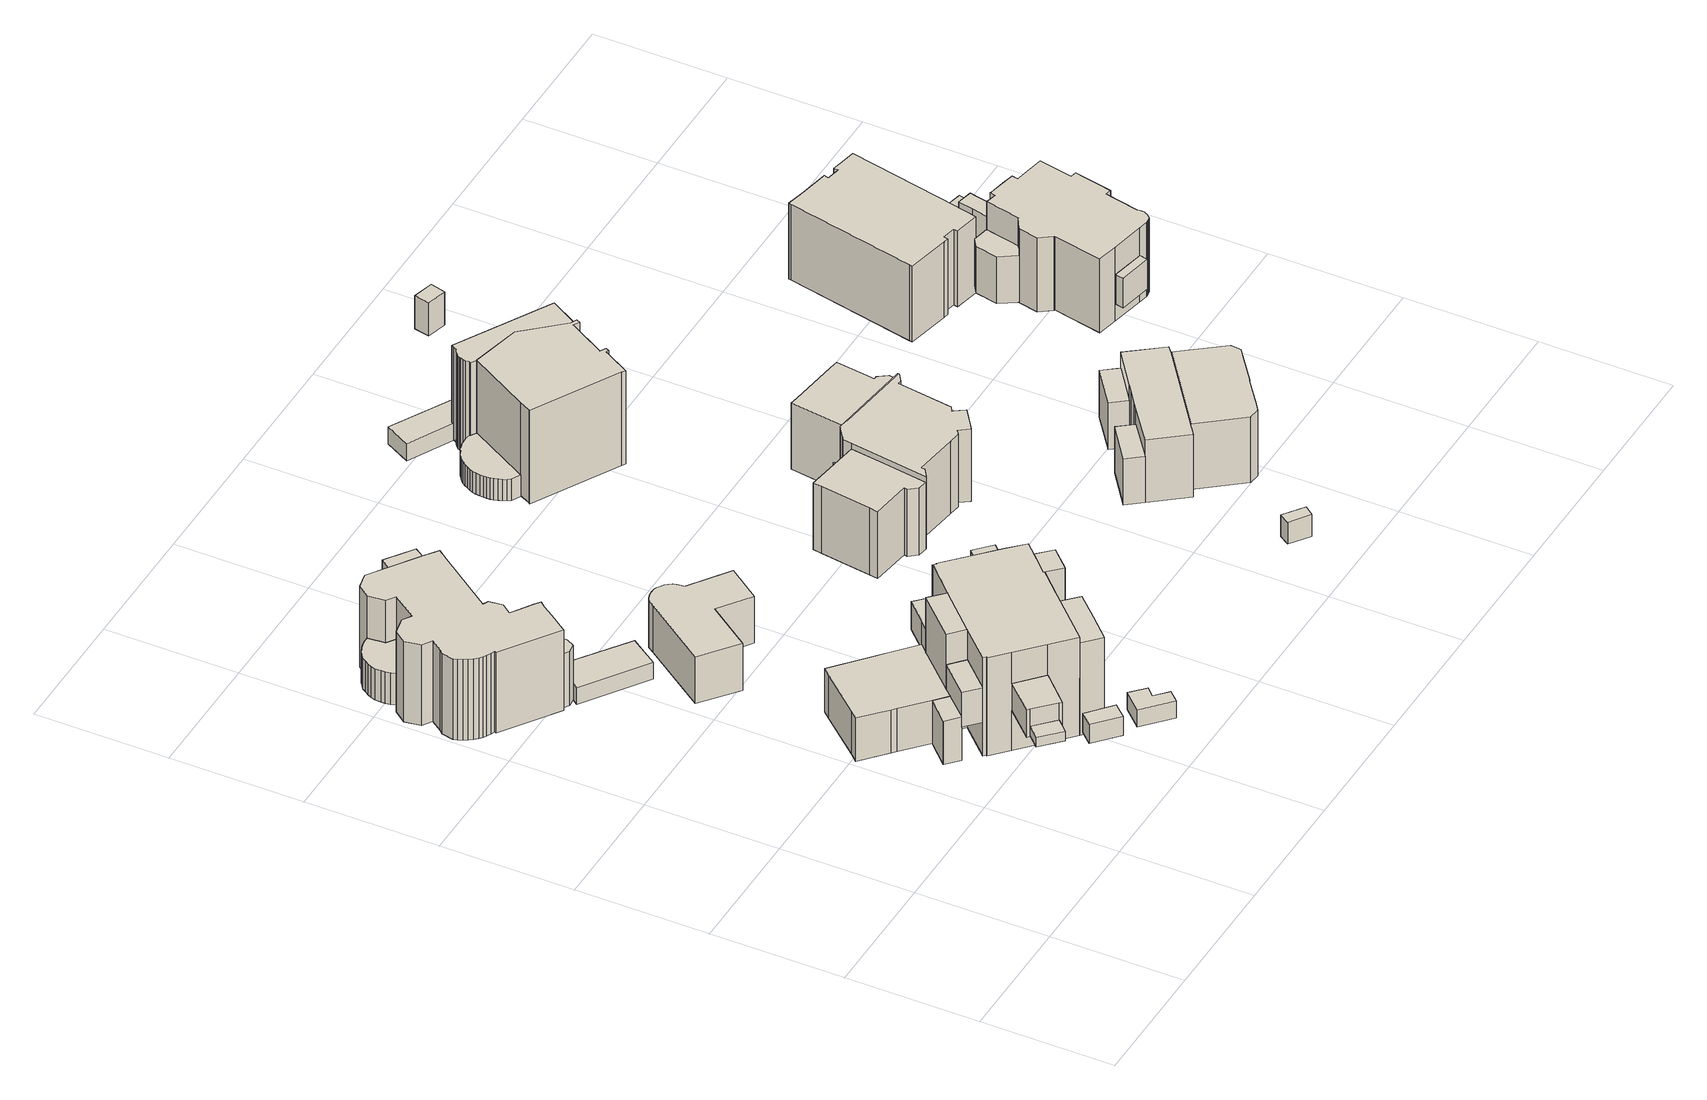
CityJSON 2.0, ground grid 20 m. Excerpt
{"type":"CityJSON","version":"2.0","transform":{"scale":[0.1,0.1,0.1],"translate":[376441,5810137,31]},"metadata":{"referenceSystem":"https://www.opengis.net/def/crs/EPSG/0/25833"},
"CityObjects":{
"building1":{"type":"Building","attributes":{"Gemeindeschluessel":"11000006","BezugspunktDach":"2200","function":"31001_1000","measuredHeight":2.01,"storeysAboveGround":1},"address":[{"country":"Germany","locality":"Berlin","thoroughfareNumber":"41 (3)","thoroughfareName":"Am Sandwerder"}],"geometry":[{"type":"Solid","lod":"1","boundaries":[[[[0,1,2,3]],[[4,5,6,7]],[[4,7,3,2]],[[5,4,2,1]],[[6,5,1,0]],[[7,6,0,3]]]]}]},
"building2":{"type":"Building","attributes":{"Gemeindeschluessel":"11000006","BezugspunktDach":"2200","function":"31001_1000","measuredHeight":3.56,"storeysAboveGround":1},"address":[{"country":"Germany","locality":"Berlin","thoroughfareNumber":"41 (2)","thoroughfareName":"Am Sandwerder"}],"geometry":[{"type":"Solid","lod":"1","boundaries":[[[[8,9,10,11,12]],[[13,14,15,16,17]],[[13,17,12,11]],[[14,13,11,10]],[[15,14,10,9]],[[16,15,9,8]],[[17,16,8,12]]]]}]},
"building3":{"type":"Building","attributes":{"Gemeindeschluessel":"11000006","BezugspunktDach":"2200","function":"31001_1000","measuredHeight":2.9,"storeysAboveGround":1},"address":[{"country":"Germany","locality":"Berlin","thoroughfareNumber":"41 (1)","thoroughfareName":"Am Sandwerder"}],"geometry":[{"type":"Solid","lod":"1","boundaries":[[[[18,19,20,21,22,23]],[[24,25,26,27,28,29]],[[24,29,23,22]],[[25,24,22,21]],[[26,25,21,20]],[[27,26,20,19]],[[28,27,19,18]],[[29,28,18,23]]]]}]},
"building4":{"type":"Building","attributes":{"Gemeindeschluessel":"11000006","function":"31001_1010"},"address":[{"country":"Germany","locality":"Berlin","thoroughfareNumber":"13","thoroughfareName":"Scabellstraße"}],"children":["building4-1","building4-2","building4-3","building4-4"]},
"building4-1":{"type":"BuildingPart","attributes":{"BezugspunktDach":"2200","measuredHeight":13.52,"storeysAboveGround":2},"parents":["building4"],"geometry":[{"type":"MultiSurface","lod":"1","boundaries":[[[30,31,32,33,34,35,36,37,38,39,40,41,42,43,44,45,46,47,48,49,50,51,52,53,54,55,56,57,58,59,60,61,62,63,64,65,66,67,68,69]],[[70,71,72,73,74,75,76,77,78,79,80,81,82,83,84,85,86,87,88,89,90,91,92,93,94,95,96,97,98,99,100,101,102,103,104,105,106,107,108,109]],[[70,109,69,68]],[[71,70,68,67]],[[72,71,67,66]],[[73,72,66,65]],[[74,73,65,64]],[[75,74,64,63]],[[76,75,110,111,112,113,63,62]],[[114,112,62,61]],[[77,76,115,111,116]],[[117,114,61,60]],[[78,77,116,118]],[[119,117,60,59]],[[79,78,118,120]],[[121,119,59,58]],[[80,79,120,122]],[[81,80,58,57]],[[82,81,57,56]],[[83,82,56,55]],[[84,83,123,124]],[[85,84,54,53]],[[86,85,53,52]],[[87,86,52,51]],[[88,87,51,50]],[[89,88,50,49]],[[90,89,49,48]],[[91,90,48,47]],[[92,91,47,46]],[[93,92,46,45]],[[94,93,45,44]],[[95,94,44,43]],[[96,95,43,42]],[[125,126,42,41]],[[97,96,127,128]],[[98,97,41,40]],[[99,98,40,39]],[[100,99,39,38]],[[101,100,38,37]],[[102,101,37,36]],[[103,102,36,35]],[[104,103,35,34]],[[105,104,34,33]],[[106,105,33,32]],[[107,106,32,31]],[[108,107,31,30]],[[109,108,30,69]],[[113,112,111,110]],[[116,111,115,112,114]],[[118,116,114,117]],[[120,118,117,119]],[[122,120,119,121]],[[124,123,55,54]],[[128,127,126,125]]]}]},
"building4-2":{"type":"BuildingPart","attributes":{"BezugspunktDach":"2200","measuredHeight":9.23,"storeysAboveGround":2},"parents":["building4"],"geometry":[{"type":"Solid","lod":"1","boundaries":[[[[129,130,131,132,126,125]],[[127,133,134,135,136,128]],[[133,127,126,132]],[[134,133,132,131]],[[135,134,131,130]],[[136,135,130,129]],[[128,136,129,125]],[[127,128,125,126]]]]}]},
"building4-3":{"type":"BuildingPart","attributes":{"BezugspunktDach":"2200","measuredHeight":13.13,"storeysAboveGround":2},"parents":["building4"],"geometry":[{"type":"Solid","lod":"1","boundaries":[[[[54,137,138,55]],[[139,140,124,123]],[[139,123,55,138]],[[140,139,138,137]],[[124,140,137,54]],[[124,54,55,123]]]]}]},
"building4-4":{"type":"BuildingPart","attributes":{"BezugspunktDach":"2200","measuredHeight":5.24,"storeysAboveGround":2},"parents":["building4"],"geometry":[{"type":"MultiSurface","lod":"1","boundaries":[[[141,142,113,112,114,117,119,121,143,144,145,146,147,148,149,150,151,152,153]],[[154,155,156,157,158,159,160,161,162,163,122,120,118,116,111,110,164,165,166]],[[154,166,153,152]],[[155,154,152,151]],[[156,155,151,150]],[[157,156,150,149]],[[158,157,149,148]],[[159,158,148,147]],[[160,159,147,146]],[[161,160,146,145]],[[162,161,145,144]],[[163,162,144,143]],[[122,163,143,121]],[[164,110,113,142]],[[165,164,142,141]],[[166,165,141,153]],[[120,122,167,121,119]],[[118,120,119,117]],[[118,117,114,116]],[[111,116,114,112,168]],[[110,111,112,113]]]}]},
"building5":{"type":"Building","attributes":{"Gemeindeschluessel":"11000006","function":"31001_1010"},"address":[{"country":"Germany","locality":"Berlin","thoroughfareNumber":"41","thoroughfareName":"Am Sandwerder"}],"children":["building5-1","building5-2","building5-3","building5-4","building5-5","building5-6","building5-7","building5-8","building5-9"]},
"building5-1":{"type":"BuildingPart","attributes":{"BezugspunktDach":"2200","measuredHeight":16.58,"storeysAboveGround":2},"parents":["building5"],"geometry":[{"type":"MultiSurface","lod":"1","boundaries":[[[169,170,171,172,173,174,175,176,177,178,179,180,181,182,183,184,185,186,187]],[[188,189,190,191,192,193,194,195,196,197,198,199,200,201,202,203,204,205,206]],[[188,206,187,186],[207,208,209,210]],[[190,189,211,212,213,214,185,184]],[[191,190,184,183]],[[192,191,183,182]],[[193,192,182,181]],[[194,193,181,180]],[[195,194,180,179]],[[196,195,179,178]],[[197,196,178,177]],[[200,199,175,174]],[[201,215,216,217,200,174,173]],[[202,201,173,172]],[[218,219,172,171]],[[203,202,220,221,222]],[[204,203,171,170]],[[205,204,170,169]],[[206,205,169,187]],[[209,208,207,210]],[[223,189,188,186,185]],[[214,213,212,211]],[[198,197,177,176]],[[199,198,176,175]],[[224,225,216,215,201]],[[200,217,216,225]],[[222,221,220,219,218]]]}]},
"building5-2":{"type":"BuildingPart","attributes":{"BezugspunktDach":"2200","measuredHeight":17.22,"storeysAboveGround":2},"parents":["building5"],"geometry":[{"type":"MultiSurface","lod":"1","boundaries":[[[226,227,228,217,216,215]],[[225,200,229,230,231,201]],[[229,200,217,228]],[[230,229,228,227]],[[231,230,227,226]],[[201,231,226,215]],[[225,201,215,216]],[[200,225,216,217,232]]]}]},
"building5-3":{"type":"BuildingPart","attributes":{"BezugspunktDach":"2200","measuredHeight":16.58,"storeysAboveGround":2},"parents":["building5"],"geometry":[{"type":"MultiSurface","lod":"1","boundaries":[[[186,185,233,234]],[[235,189,188,236]],[[237,238,234,233]],[[214,239,233,185]],[[189,235,240,211,241]],[[242,209,208,243,236,188,186,234]],[[235,236,238,237]],[[241,211,240,239,214]],[[244,188,189,185,186]],[[243,208,209,242]]]}]},
"building5-4":{"type":"BuildingPart","attributes":{"BezugspunktDach":"2200","measuredHeight":5.93,"storeysAboveGround":2},"parents":["building5"],"geometry":[{"type":"MultiSurface","lod":"1","boundaries":[[[210,209,242,245]],[[243,208,207,246]],[[243,238,247,248,247,249,246,245,242]],[[246,207,210,245]],[[248,247,238,243]],[[246,249,247,248]],[[208,243,242,209]],[[208,209,210,207]]]}]},
"building5-5":{"type":"BuildingPart","attributes":{"BezugspunktDach":"2200","measuredHeight":4.54,"storeysAboveGround":2},"parents":["building5"],"geometry":[{"type":"MultiSurface","lod":"1","boundaries":[[[250,251,252,219,218,253]],[[222,221,254,255,256,257]],[[222,257,253,218]],[[254,221,219,252]],[[255,254,252,251]],[[256,255,251,250]],[[257,256,250,253]],[[221,222,218,219,258]]]}]},
"building5-6":{"type":"BuildingPart","attributes":{"BezugspunktDach":"2200","measuredHeight":4.69,"storeysAboveGround":2},"parents":["building5"],"geometry":[{"type":"MultiSurface","lod":"1","boundaries":[[[214,213,259,260,239]],[[261,262,212,211,240]],[[263,237,239,260]],[[262,261,260,259]],[[212,262,259,213]],[[261,240,237,263]],[[211,212,213,214]],[[211,214,239,240]]]}]},
"building5-7":{"type":"BuildingPart","attributes":{"BezugspunktDach":"2200","measuredHeight":16.58,"storeysAboveGround":2},"parents":["building5"],"geometry":[{"type":"Solid","lod":"1","boundaries":[[[[175,264,265,177,176]],[[197,266,267,199,198]],[[266,197,177,265]],[[267,266,265,264]],[[199,267,264,175]],[[197,198,176,177]],[[198,199,175,176]]]]}]},
"building5-8":{"type":"BuildingPart","attributes":{"BezugspunktDach":"2200","measuredHeight":7.3,"storeysAboveGround":2},"parents":["building5"],"geometry":[{"type":"MultiSurface","lod":"1","boundaries":[[[268,269,270,247,238,237,263,271,272,273,274,275]],[[276,277,278,279,280,235,236,281,282,283,284,285]],[[276,285,275,274]],[[277,276,274,273]],[[278,277,273,272]],[[279,278,272,271]],[[280,279,271,263]],[[235,280,261,240,237]],[[281,236,238,243,248]],[[283,282,270,269]],[[284,283,269,268]],[[285,284,268,275]],[[263,237,240,261]],[[236,235,237,238]],[[248,243,238,247]],[[286,282,281,247,270]]]}]},
"building5-9":{"type":"BuildingPart","attributes":{"BezugspunktDach":"2200","measuredHeight":7.26,"storeysAboveGround":2},"parents":["building5"],"geometry":[{"type":"Solid","lod":"1","boundaries":[[[[287,249,247,270,288]],[[282,281,289,290,291]],[[282,291,288,270]],[[289,281,247,248,246,249]],[[290,289,249,287]],[[291,290,287,288]],[[282,270,247,281]],[[249,246,248,247]]]]}]},
"building6":{"type":"Building","attributes":{"Gemeindeschluessel":"11000006","BezugspunktDach":"2200","function":"31001_1000","measuredHeight":3.27,"storeysAboveGround":1},"address":[{"country":"Germany","locality":"Berlin","thoroughfareNumber":"13 (2)","thoroughfareName":"Scabellstraße"}],"geometry":[{"type":"Solid","lod":"1","boundaries":[[[[292,293,294,295,296,297,298,299,300,301]],[[135,134,302,133,127,303,304,305,306,307]],[[135,307,301,300]],[[134,135,300,299]],[[302,134,299,298]],[[133,302,298,297]],[[127,133,297,296]],[[303,127,296,295]],[[304,303,295,294]],[[305,304,294,293]],[[306,305,293,292]],[[307,306,292,301]]]]}]},
"building7":{"type":"Building","attributes":{"Gemeindeschluessel":"11000006","BezugspunktDach":"2200","function":"31001_1010","measuredHeight":7.88,"storeysAboveGround":2},"address":[{"country":"Germany","locality":"Berlin","thoroughfareNumber":"13 (1)","thoroughfareName":"Scabellstraße"}],"geometry":[{"type":"Solid","lod":"1","boundaries":[[[[308,309,310,311,312,313,314,315,316,317,318,319,320,321,322,323,324,325,326,327]],[[328,329,330,331,332,333,334,335,336,337,338,339,340,341,342,343,344,345,346,347]],[[328,347,327,326]],[[329,328,326,325]],[[330,329,325,324]],[[331,330,324,323]],[[332,331,323,322]],[[333,332,322,321]],[[334,333,321,320]],[[335,334,320,319]],[[336,335,319,318]],[[337,336,318,317]],[[338,337,317,316]],[[339,338,316,315]],[[340,339,315,314]],[[341,340,314,313]],[[342,341,313,312]],[[343,342,312,311]],[[344,343,311,310]],[[345,344,310,309]],[[346,345,309,308]],[[347,346,308,327]]]]}]},
"building8":{"type":"Building","attributes":{"Gemeindeschluessel":"11000006","BezugspunktDach":"2200","function":"51009_1610","measuredHeight":7.93,"storeysAboveGround":0},"address":[{"country":"Germany","locality":"Berlin"}],"geometry":[{"type":"Solid","lod":"1","boundaries":[[[[348,349,350,351]],[[352,353,354,355]],[[352,355,351,350]],[[353,352,350,349]],[[354,353,349,348]],[[355,354,348,351]]]]}]},
"building9":{"type":"Building","attributes":{"Gemeindeschluessel":"11000006","BezugspunktDach":"2200","function":"51009_1610","measuredHeight":3.71,"storeysAboveGround":0},"address":[{"country":"Germany","locality":"Berlin"}],"geometry":[{"type":"Solid","lod":"1","boundaries":[[[[356,357,358,359]],[[360,361,362,363]],[[360,363,359,358]],[[361,360,358,357]],[[362,361,357,356]],[[363,362,356,359]]]]}]},
"building10":{"type":"Building","attributes":{"Gemeindeschluessel":"11000006","BezugspunktDach":"2200","function":"51009_1610","measuredHeight":5.37,"storeysAboveGround":0},"address":[{"country":"Germany","locality":"Berlin"}],"geometry":[{"type":"Solid","lod":"1","boundaries":[[[[364,365,366,367]],[[368,369,370,371]],[[368,371,367,366]],[[369,368,366,365]],[[370,369,365,364]],[[371,370,364,367]]]]}]},
"building11":{"type":"Building","attributes":{"Gemeindeschluessel":"11000006","function":"31001_1010"},"address":[{"country":"Germany","locality":"Berlin","thoroughfareNumber":"14","thoroughfareName":"Scabellstraße"}],"children":["building11-1","building11-2","building11-3"]},
"building11-1":{"type":"BuildingPart","attributes":{"BezugspunktDach":"2200","measuredHeight":12.2,"storeysAboveGround":2},"parents":["building11"],"geometry":[{"type":"MultiSurface","lod":"1","boundaries":[[[372,373,374,375,376,377,378,379,380,381,382,383,384,385,386,387,388,389,390,391,392]],[[393,394,395,396,397,398,399,400,401,402,403,404,405,406,407,408,409,410,411,412,413]],[[414,415,416,413,392,391]],[[394,393,391,390]],[[395,394,390,389]],[[396,395,389,388]],[[397,396,388,387]],[[398,397,387,386]],[[399,417,418,419,398,386,385]],[[400,399,385,384]],[[401,400,384,383]],[[402,401,383,382]],[[403,402,382,381]],[[404,403,381,380]],[[405,404,380,379]],[[406,405,379,378]],[[407,406,378,377]],[[408,407,377,376]],[[409,408,376,375]],[[410,409,375,374]],[[411,410,374,373]],[[412,411,373,372]],[[413,412,372,392]],[[393,420,415,414]],[[420,413,416,415]],[[421,418,417,399,422]],[[423,398,419,418,421]]]}]},
"building11-2":{"type":"BuildingPart","attributes":{"BezugspunktDach":"2200","measuredHeight":12.9,"storeysAboveGround":2},"parents":["building11"],"geometry":[{"type":"Solid","lod":"1","boundaries":[[[[424,425,426,416,415,414,427,428,429,430]],[[431,432,433,393,420,413,434,435,436,437]],[[431,437,430,429]],[[432,431,429,428]],[[433,432,428,427]],[[393,433,427,414]],[[434,413,416,426]],[[435,434,426,425]],[[436,435,425,424]],[[437,436,424,430]],[[420,393,414,415]],[[413,420,415,416]]]]}]},
"building11-3":{"type":"BuildingPart","attributes":{"BezugspunktDach":"2200","measuredHeight":13.23,"storeysAboveGround":2},"parents":["building11"],"geometry":[{"type":"Solid","lod":"1","boundaries":[[[[418,417,438,439,440,441,442,443,444,445,419]],[[446,447,448,449,450,451,452,453,399,421,398]],[[446,398,419,445]],[[447,446,445,444]],[[448,447,444,443]],[[449,448,443,442]],[[450,449,442,441]],[[451,450,441,440]],[[452,451,440,439]],[[453,452,439,438]],[[399,453,438,417]],[[421,399,417,418]],[[419,398,421,418]]]]}]},
"building12":{"type":"Building","attributes":{"Gemeindeschluessel":"11000006","function":"31001_1010"},"address":[{"country":"Germany","locality":"Berlin","thoroughfareNumber":"12","thoroughfareName":"Scabellstraße"}],"children":["building12-1","building12-2","building12-3","building12-4"]},
"building12-1":{"type":"BuildingPart","attributes":{"BezugspunktDach":"2200","measuredHeight":17.55,"storeysAboveGround":3},"parents":["building12"],"geometry":[{"type":"MultiSurface","lod":"1","boundaries":[[[454,455,456,457,458,459,460,461,462,463,464,465,466,467,468,469]],[[470,471,472,473,474,475,476,477,478,479,480,481,482,483,484,485]],[[470,485,469,468]],[[471,470,468,467]],[[472,486,487,467,466]],[[473,472,466,465]],[[474,473,465,464]],[[488,489,464,463]],[[476,475,463,462]],[[477,476,462,461]],[[478,477,461,460]],[[479,478,460,459]],[[480,479,459,458]],[[481,480,458,457]],[[482,481,457,456]],[[483,482,456,455]],[[484,483,455,454]],[[485,484,454,469]],[[471,490,487,486,472]],[[475,474,489,488]]]}]},
"building12-2":{"type":"BuildingPart","attributes":{"BezugspunktDach":"2200","measuredHeight":17.55,"storeysAboveGround":3},"parents":["building12"],"geometry":[{"type":"MultiSurface","lod":"1","boundaries":[[[491,488,492,493,494,495,496,497,498,499,500,501,502,503,504,505,506,507]],[[508,509,510,511,512,513,514,515,516,517,518,519,520,521,522,475,472,523]],[[508,523,507,506]],[[509,508,506,505]],[[510,509,505,504]],[[511,510,504,503]],[[512,511,503,502]],[[513,512,502,501]],[[514,513,501,500]],[[515,514,500,499]],[[516,515,499,498]],[[517,516,498,497]],[[518,517,497,496]],[[519,518,496,495]],[[520,519,495,494]],[[521,520,494,493],[524,525,526,527]],[[522,521,493,492]],[[475,522,492,488]],[[472,474,489,491]],[[523,528,486,529,491,507]],[[526,525,524,527]],[[475,488,489,474]],[[472,529,486,528,523]]]}]},
"building12-3":{"type":"BuildingPart","attributes":{"BezugspunktDach":"2200","measuredHeight":3.59,"storeysAboveGround":3},"parents":["building12"],"geometry":[{"type":"MultiSurface","lod":"1","boundaries":[[[530,531,532,533,534,535,536,487,486,528,537,538,539,540,541,542,543,544,545,546,547,548,549,550,551,552,553,554]],[[555,556,557,558,559,560,561,562,563,564,565,566,567,568,569,570,571,572,573,574,575,576,577,578,579,580,581,582]],[[555,582,554,553]],[[556,555,553,552]],[[557,556,552,551]],[[558,557,551,550]],[[559,558,550,549]],[[560,559,549,548]],[[561,560,548,547]],[[562,561,547,546]],[[563,562,546,545]],[[564,563,545,544]],[[565,564,544,543]],[[566,565,543,542]],[[567,566,542,541]],[[568,567,541,540]],[[569,568,540,539]],[[570,569,539,538]],[[571,570,538,537]],[[572,571,537,528]],[[573,572,528,523,472,486]],[[574,573,472,471,487]],[[575,574,487,536]],[[576,575,536,535]],[[577,576,535,534]],[[578,577,534,533]],[[579,578,533,532]],[[580,579,532,531]],[[581,580,531,530]],[[582,581,530,554]],[[486,472,523,528]],[[486,487,471,472]]]}]},
"building12-4":{"type":"BuildingPart","attributes":{"BezugspunktDach":"2200","measuredHeight":6.5,"storeysAboveGround":3},"parents":["building12"],"geometry":[{"type":"MultiSurface","lod":"1","boundaries":[[[526,583,584,527]],[[585,586,525,524]],[[585,524,527,584]],[[586,585,584,583]],[[525,586,583,526]],[[525,587,526,527,524]]]}]},
"building13":{"type":"Building","attributes":{"Gemeindeschluessel":"11000006","BezugspunktDach":"2200","function":"31001_2463","measuredHeight":2.89,"storeysAboveGround":1},"address":[{"country":"Germany","locality":"Berlin","thoroughfareNumber":"12 (1)","thoroughfareName":"Scabellstraße"}],"geometry":[{"type":"Solid","lod":"1","boundaries":[[[[588,589,590,591,592,593]],[[594,595,596,597,598,599]],[[594,599,593,592]],[[595,594,592,591]],[[596,595,591,590]],[[597,596,590,589]],[[598,597,589,588]],[[599,598,588,593]]]]}]},
"building14":{"type":"Building","attributes":{"Gemeindeschluessel":"11000006","function":"31001_1010"},"address":[{"country":"Germany","locality":"Berlin","thoroughfareNumber":"14A","thoroughfareName":"Scabellstraße"}],"children":["building14-1","building14-2","building14-3","building14-4"]},
"building14-1":{"type":"BuildingPart","attributes":{"BezugspunktDach":"2200","measuredHeight":11.08,"storeysAboveGround":2},"parents":["building14"],"geometry":[{"type":"MultiSurface","lod":"1","boundaries":[[[600,601,602,603,604,605,606,607,608,609]],[[610,611,612,613,614,615,616,617,618,619]],[[610,620,621,609,608]],[[611,610,608,607]],[[612,611,607,606]],[[613,612,606,605]],[[614,613,605,604]],[[615,614,604,603]],[[616,615,603,602]],[[617,616,602,601]],[[618,617,601,600]],[[619,618,600,609]],[[621,620,610,619]]]}]},
"building14-2":{"type":"BuildingPart","attributes":{"BezugspunktDach":"2200","measuredHeight":7.84,"storeysAboveGround":2},"parents":["building14"],"geometry":[{"type":"Solid","lod":"1","boundaries":[[[[622,623,624,625]],[[626,627,628,629]],[[626,629,625,624]],[[627,626,624,623]],[[629,628,622,625]],[[628,627,623,622]]]]}]},
"building14-3":{"type":"BuildingPart","attributes":{"BezugspunktDach":"2200","measuredHeight":11.72,"storeysAboveGround":2},"parents":["building14"],"geometry":[{"type":"MultiSurface","lod":"1","boundaries":[[[630,621,620,631,632,633,634,635,636,637]],[[627,638,639,640,641,642,610,619,643,628]],[[627,628,637,636],[627,623,622,628]],[[638,627,636,635]],[[639,638,635,634]],[[640,639,634,633]],[[641,644,645]],[[642,641,632,631]],[[610,642,631,620]],[[643,619,621,630]],[[628,643,630,637]],[[623,627,628,622]],[[620,621,619,610]]]}]},
"building14-4":{"type":"BuildingPart","attributes":{"BezugspunktDach":"2200","measuredHeight":7.95,"storeysAboveGround":2},"parents":["building14"],"geometry":[{"type":"MultiSurface","lod":"1","boundaries":[[[646,647,648,649]],[[650,641,640,651]],[[650,651,649,648]],[[641,650,648,647]],[[651,640,646,649]]]}]},
"building15":{"type":"Building","attributes":{"Gemeindeschluessel":"11000006","BezugspunktDach":"2200","function":"51009_1610","measuredHeight":4.22,"storeysAboveGround":0},"address":[{"country":"Germany","locality":"Berlin"}],"geometry":[{"type":"Solid","lod":"1","boundaries":[[[[652,653,654,655,656,657,658,659,660,661,662,663,664,665,666]],[[667,668,669,670,671,672,673,674,675,676,677,678,679,680,681]],[[667,681,666,665]],[[668,667,665,664]],[[669,668,664,663]],[[670,669,663,662]],[[671,670,662,661]],[[672,671,661,660]],[[673,672,660,659]],[[674,673,659,658]],[[675,674,658,657]],[[676,675,657,656]],[[677,676,656,655]],[[678,677,655,654]],[[679,678,654,653]],[[680,679,653,652]],[[681,680,652,666]]]]}]},
"building16":{"type":"Building","attributes":{"Gemeindeschluessel":"11000006","BezugspunktDach":"2200","function":"31001_2440","measuredHeight":5.62,"storeysAboveGround":1},"address":[{"country":"Germany","locality":"Berlin","thoroughfareNumber":"10 (1)","thoroughfareName":"Scabellstraße"}],"geometry":[{"type":"Solid","lod":"1","boundaries":[[[[682,683,684,685]],[[686,687,688,689]],[[686,689,685,684]],[[687,686,684,683]],[[688,687,683,682]],[[689,688,682,685]]]]}]},
"building17":{"type":"Building","attributes":{"Gemeindeschluessel":"11000006","function":"31001_1022"},"address":[{"country":"Germany","locality":"Berlin","thoroughfareNumber":"43","thoroughfareName":"Am Sandwerder"}],"children":["building17-1","building17-2","building17-3"]},
"building17-1":{"type":"BuildingPart","attributes":{"BezugspunktDach":"2200","measuredHeight":12.5,"storeysAboveGround":2},"parents":["building17"],"geometry":[{"type":"MultiSurface","lod":"1","boundaries":[[[690,691,692,693,694,695,696,697,698,699,700,701,702,703,704,705,706,707,708,709,710,711,712,713,714,715,716,717,718,719,720,721,722]],[[723,724,725,726,727,728,729,730,731,732,733,734,735,736,737,738,739,740,741,742,743,744,745,746,747,748,749,750,751,752,753,754,755]],[[723,755,722,721]],[[724,723,721,720]],[[725,724,720,719]],[[726,725,719,718]],[[727,726,718,717]],[[756,757,717,716]],[[758,756,716,715]],[[730,759,758,715,714]],[[731,730,714,713]],[[732,731,713,712]],[[733,732,712,711]],[[734,733,711,710]],[[735,734,710,709]],[[736,735,709,708]],[[737,736,708,707]],[[738,737,707,706]],[[739,738,706,705]],[[740,739,705,704]],[[741,740,704,703]],[[742,741,703,702]],[[743,742,702,701]],[[744,743,701,700]],[[745,744,700,699]],[[746,745,699,698]],[[747,746,698,697]],[[748,747,697,696]],[[749,748,696,695]],[[750,749,695,694]],[[751,750,694,693]],[[752,751,693,692]],[[753,752,692,691]],[[754,753,760,761,762,763,764,691,690]],[[755,754,690,722]],[[728,727,757,756]],[[729,728,756,758]],[[729,758,759,730]],[[764,763,762,761,760]]]}]},
"building17-2":{"type":"BuildingPart","attributes":{"BezugspunktDach":"2200","measuredHeight":4.99,"storeysAboveGround":2},"parents":["building17"],"geometry":[{"type":"Solid","lod":"1","boundaries":[[[[765,763,762,766]],[[761,760,767,768]],[[761,768,766,762]],[[767,760,763,765]],[[768,767,765,766]],[[760,761,762,763]]]]}]},
"building17-3":{"type":"BuildingPart","attributes":{"BezugspunktDach":"2200","measuredHeight":7.95,"storeysAboveGround":2},"parents":["building17"],"geometry":[{"type":"MultiSurface","lod":"1","boundaries":[[[757,756,758,759,769,770,771]],[[772,773,774,775,776,777,778]],[[772,778,771,770]],[[773,772,770,769]],[[774,773,769,759]],[[775,774,730,729,758]],[[776,775,758,729,728]],[[777,776,728,727]],[[778,777,757,771]],[[779,759,758,729,730]],[[728,729,758,756]],[[727,728,756,757]]]}]},
"building18":{"type":"Building","attributes":{"Gemeindeschluessel":"11000006","function":"31001_1022"},"address":[{"country":"Germany","locality":"Berlin","thoroughfareNumber":"1","thoroughfareName":"Scabellstraße"}],"children":["building18-1","building18-2","building18-3"]},
"building18-1":{"type":"BuildingPart","attributes":{"BezugspunktDach":"2200","measuredHeight":15.53,"storeysAboveGround":2},"parents":["building18"],"geometry":[{"type":"MultiSurface","lod":"1","boundaries":[[[780,781,782,783,784,785,786,787,788,789,790,791,792,793,794,795,796,797,798]],[[799,800,801,802,803,804,805,806,807,808,809,810,811,812,813,814,815,816,817]],[[799,817,798,797]],[[800,799,797,796]],[[801,800,796,795]],[[802,801,795,794]],[[803,802,794,793]],[[804,803,793,792]],[[805,804,792,791]],[[806,805,791,790]],[[807,806,790,789]],[[808,807,789,788]],[[809,808,788,787]],[[818,809,787]],[[818,787,819,820]],[[812,811,785,784]],[[813,812,784,783]],[[814,813,783,782]],[[815,814,782,781]],[[816,815,781,780]],[[817,816,780,798]],[[809,818,820,821]],[[810,821,820,819,786]],[[811,810,786,785]]]}]},
"building18-2":{"type":"BuildingPart","attributes":{"BezugspunktDach":"2200","measuredHeight":10.02,"storeysAboveGround":2},"parents":["building18"],"geometry":[{"type":"Solid","lod":"1","boundaries":[[[[822,823,824,818,820]],[[809,825,826,827,821]],[[825,809,818,824]],[[826,825,824,823]],[[827,826,823,822]],[[821,820,818,809]],[[821,827,822,820]]]]}]},
"building18-3":{"type":"BuildingPart","attributes":{"BezugspunktDach":"2200","measuredHeight":14.58,"storeysAboveGround":2},"parents":["building18"],"geometry":[{"type":"MultiSurface","lod":"1","boundaries":[[[828,829,830,831,832]],[[810,821,827,833,834]],[[810,786,785,811,834,832,831]],[[819,786,831,830]],[[827,822,820,830,829]],[[833,827,829,828]],[[834,833,828,832]],[[811,785,786,810]],[[820,821,810,835,786,819]],[[821,820,822,827]]]}]}
},
"vertices":[
[270,116,112],[287,134,112],[258,162,112],[241,144,112],[258,162,96],[287,134,96],[270,116,96],[241,144,96],
[314,53,129],[322,62,129],[331,72,129],[295,103,129],[278,85,129],[295,103,97],[331,72,97],[322,62,97],[314,53,97],[278,85,97],
[367,2,136],[381,17,136],[362,35,136],[374,47,136],[353,67,136],[327,39,136],[353,67,107],[374,47,107],[362,35,107],[381,17,107],[367,2,107],[327,39,107],
[9,880,137],[12,874,137],[15,868,137],[20,862,137],[25,857,137],[29,853,137],[34,850,137],[40,847,137],[46,845,137],[45,842,137],[128,785,137],[129,787,137],[148,813,137],[159,830,137],[166,838,137],[158,844,137],[132,861,137],[127,865,137],[138,880,137],[135,900,137],[127,904,137],[132,911,137],[189,990,137],[200,1006,137],[180,1021,137],[138,1050,137],[109,1070,137],[85,1065,137],[72,1047,137],[75,1021,137],[88,1012,137],[62,975,137],[49,984,137],[24,979,137],[10,961,137],[14,936,137],[28,927,137],[16,910,137],[11,904,137],[7,887,137],[11,904,1],[16,910,1],[28,927,1],[14,936,1],[10,961,1],[24,979,1],[49,984,1],[62,975,1],[88,1012,1],[75,1021,1],[72,1047,1],[85,1065,1],[109,1070,1],[138,1050,1],[180,1021,1],[200,1006,1],[189,990,1],[132,911,1],[127,904,1],[135,900,1],[138,880,1],[127,865,1],[132,861,1],[158,844,1],[166,838,1],[159,830,1],[148,813,1],[129,787,1],[128,785,1],[45,842,1],[46,845,1],[40,847,1],[34,850,1],[29,853,1],[25,857,1],[20,862,1],[15,868,1],[12,874,1],[9,880,1],[7,887,1],[24,979,13],[49,984,13],[49,984,66],[24,979,66],[62,975,66],[49,984,56],[62,975,13],[88,1012,66],[88,1012,13],[75,1021,66],[75,1021,13],[72,1047,66],[72,1047,13],[138,1050,5],[180,1021,5],[129,787,95],[148,813,95],[148,813,3],[129,787,3],
[138,781,95],[151,783,95],[158,795,95],[157,807,95],[157,807,3],[158,795,3],[151,783,3],[138,781,3],
[189,1035,137],[148,1064,137],[148,1064,5],[189,1035,5],
[20,993,66],[21,986,66],[65,1047,66],[58,1046,66],[51,1044,66],[44,1041,66],[39,1037,66],[33,1033,66],[29,1027,66],[25,1021,66],[22,1015,66],[20,1008,66],[20,1000,66],[20,1008,13],[22,1015,13],[25,1021,13],[29,1027,13],[33,1033,13],[39,1037,13],[44,1041,13],[51,1044,13],[58,1046,13],[65,1047,13],[21,986,13],[20,993,13],[20,1000,13],[72,1047,40],[49,984,47],
[272,233,193],[270,232,193],[295,208,193],[332,174,193],[364,143,193],[427,209,193],[464,247,193],[463,248,193],[491,277,193],[507,293,193],[483,317,193],[459,340,193],[415,382,193],[414,381,193],[410,385,193],[410,384,193],[367,340,193],[311,282,193],[268,237,193],[311,282,27],[367,340,27],[410,384,27],[410,385,27],[414,381,27],[415,382,27],[459,340,27],[483,317,27],[507,293,27],[491,277,27],[463,248,27],[464,247,27],[427,209,27],[364,143,27],[332,174,27],[295,208,27],[270,232,27],[272,233,27],[268,237,27],[268,237,83],[311,282,83],[311,282,142],[268,237,142],[367,340,92],[410,384,92],[410,384,139],[367,340,139],[364,143,184],[395,176,184],[427,209,184],[295,208,141],[332,174,141],[332,174,118],[332,174,95],[295,208,95],[367,340,149],[375,155,27],[395,176,27],
[389,120,184],[420,152,184],[451,185,184],[451,185,27],[420,152,27],[389,120,27],[427,209,107],
[345,361,193],[289,302,193],[345,361,27],[289,302,27],[345,361,100],[289,302,100],[345,361,139],[345,361,92],[367,340,112],[289,302,142],[289,302,83],[311,282,149],
[247,257,142],[247,257,83],[279,291,100],[279,291,83],[247,257,100],
[258,162,141],[287,134,141],[290,131,141],[254,165,141],[290,131,95],[287,134,95],[258,162,95],[254,165,95],[332,174,133],
[388,405,139],[358,374,139],[358,374,92],[388,405,92],[358,374,100],
[484,227,193],[512,256,193],[512,256,27],[484,227,27],
[218,347,100],[224,341,100],[260,308,100],[343,387,100],[254,464,100],[244,453,100],[191,391,100],[181,380,100],[191,391,27],[244,453,27],[254,464,27],[343,387,27],[358,374,27],[279,291,27],[260,308,27],[224,341,27],[218,347,27],[181,380,27],[260,308,42],
[228,274,100],[228,275,100],[247,257,27],[228,274,27],[228,275,27],
[238,709,31],[252,730,31],[267,752,31],[159,830,31],[148,813,31],[157,807,31],[158,798,31],[158,795,31],[151,783,31],[144,774,31],[158,798,3],[159,830,3],[267,752,3],[252,730,3],[238,709,3],[144,774,3],
[273,595,80],[320,661,80],[368,627,80],[403,676,80],[344,718,80],[344,723,80],[343,729,80],[341,734,80],[338,739,80],[335,743,80],[330,746,80],[326,749,80],[321,751,80],[316,751,80],[310,751,80],[305,750,80],[300,748,80],[296,746,80],[289,736,80],[220,638,80],[289,736,1],[296,746,1],[300,748,1],[305,750,1],[310,751,1],[316,751,1],[321,751,1],[326,749,1],[330,746,1],[335,743,1],[338,739,1],[341,734,1],[343,729,1],[344,723,1],[344,718,1],[403,676,1],[368,627,1],[320,661,1],[273,595,1],[220,638,1],
[483,317,172],[508,343,172],[483,366,172],[459,340,172],[483,366,93],[508,343,93],[483,317,93],[459,340,93],
[775,12,154],[786,26,154],[756,48,154],[746,33,154],[756,48,117],[786,26,117],[775,12,117],[746,33,117],
[647,640,87],[662,651,87],[656,659,87],[641,648,87],[656,659,33],[662,651,33],[647,640,33],[641,648,33],
[625,505,143],[638,514,143],[638,519,143],[705,510,143],[722,508,143],[729,513,143],[740,498,143],[773,522,143],[762,538,143],[769,543,143],[781,627,143],[786,626,143],[799,635,143],[799,637,143],[679,652,143],[666,654,143],[662,651,143],[647,640,143],[643,638,143],[641,624,143],[624,505,143],[641,624,21],[643,638,21],[647,640,21],[662,651,21],[666,654,21],[679,652,21],[799,637,21],[799,635,21],[786,626,21],[781,627,21],[769,543,21],[762,538,21],[773,522,21],[740,498,21],[729,513,21],[722,508,21],[705,510,21],[638,519,21],[638,514,21],[625,505,21],[624,505,21],[641,624,134],[634,572,134],[624,505,134],[799,637,133],[731,646,133],[679,652,133],[634,572,21],[731,646,21],[793,638,21],[725,647,21],
[600,525,134],[599,520,134],[609,507,134],[555,636,134],[553,623,134],[542,546,134],[540,533,134],[542,546,21],[553,623,21],[555,636,21],[609,507,21],[599,520,21],[600,525,21],[540,533,21],
[801,651,133],[792,664,133],[791,665,133],[786,665,133],[794,725,133],[781,727,133],[704,737,133],[691,739,133],[691,739,21],[704,737,21],[781,727,21],[794,725,21],[786,665,21],[791,665,21],[792,664,21],[801,651,21],
[614,950,162],[619,947,162],[642,988,162],[646,986,162],[649,991,162],[640,996,162],[672,1052,162],[681,1047,162],[684,1053,162],[679,1055,162],[675,1057,162],[624,1114,162],[549,1131,162],[497,1039,162],[489,1023,162],[487,1021,162],[489,1023,4],[497,1039,4],[549,1131,4],[624,1114,4],[675,1057,4],[679,1055,4],[684,1053,4],[681,1047,4],[672,1052,4],[640,996,4],[649,991,4],[646,986,4],[642,988,4],[619,947,4],[614,950,4],[487,1021,4],[549,1131,39],[497,1039,39],[679,1055,161],[675,1057,161],[497,1039,27],
[549,1131,161],[703,1096,161],[701,1097,161],[603,1152,161],[562,1175,161],[561,1172,161],[557,1166,161],[554,1164,161],[551,1162,161],[548,1159,161],[546,1157,161],[545,1154,161],[544,1152,161],[543,1148,161],[542,1144,161],[543,1139,161],[541,1136,161],[543,1139,4],[542,1144,4],[543,1148,4],[544,1152,4],[545,1154,4],[546,1157,4],[548,1159,4],[551,1162,4],[554,1164,4],[557,1166,4],[561,1172,4],[562,1175,4],[603,1152,4],[701,1097,4],[703,1096,4],[541,1136,4],[603,1152,10],[701,1097,10],[701,1097,75],[603,1152,75],[541,1136,39],[549,1131,21],
[473,1077,39],[473,1072,39],[474,1067,39],[476,1062,39],[478,1056,39],[481,1051,39],[484,1046,39],[537,1138,39],[532,1139,39],[526,1138,39],[520,1138,39],[514,1136,39],[509,1135,39],[504,1132,39],[499,1130,39],[494,1126,39],[490,1123,39],[486,1119,39],[483,1114,39],[480,1109,39],[477,1104,39],[475,1099,39],[474,1093,39],[473,1087,39],[473,1082,39],[473,1087,3],[474,1093,3],[475,1099,3],[477,1104,3],[480,1109,3],[483,1114,3],[486,1119,3],[490,1123,3],[494,1126,3],[499,1130,3],[504,1132,3],[509,1135,3],[514,1136,3],[520,1138,3],[526,1138,3],[532,1139,3],[537,1138,3],[541,1136,3],[549,1131,3],[497,1039,3],[484,1046,3],[481,1051,3],[478,1056,3],[476,1062,3],[474,1067,3],[473,1072,3],[473,1077,3],[473,1082,3],
[721,1132,75],[623,1186,75],[623,1186,10],[721,1132,10],[701,1097,26],
[561,1172,31],[562,1175,31],[603,1152,31],[623,1186,31],[515,1245,31],[495,1207,31],[515,1245,2],[623,1186,2],[603,1152,2],[562,1175,2],[561,1172,2],[495,1207,2],
[869,151,200],[885,149,200],[896,157,200],[936,188,200],[937,188,200],[977,219,200],[988,227,200],[990,243,200],[942,306,200],[820,214,200],[942,306,89],[990,243,89],[988,227,89],[977,219,89],[937,188,89],[936,188,89],[896,157,89],[885,149,89],[869,151,89],[820,214,89],[942,306,195],[820,214,195],
[768,255,167],[822,297,167],[805,319,167],[750,278,167],[805,319,89],[822,297,89],[768,255,89],[750,278,89],
[807,204,195],[955,317,195],[916,368,195],[861,327,195],[854,321,195],[830,303,195],[822,297,195],[768,255,195],[830,303,89],[854,321,89],[861,327,89],[916,368,89],[955,317,89],[807,204,89],[916,368,157],[916,368,109],
[861,327,168],[916,368,168],[899,391,168],[844,349,168],[899,391,89],[844,349,89],
[649,991,69],[655,992,69],[661,994,69],[667,997,69],[672,1001,69],[676,1006,69],[680,1011,69],[682,1017,69],[684,1023,69],[685,1029,69],[685,1035,69],[683,1042,69],[681,1047,69],[672,1052,69],[640,996,69],[672,1052,27],[681,1047,27],[683,1042,27],[685,1035,27],[685,1029,27],[684,1023,27],[682,1017,27],[680,1011,27],[676,1006,27],[672,1001,27],[667,997,27],[661,994,27],[655,992,27],[649,991,27],[640,996,27],
[768,1292,60],[774,1315,60],[743,1323,60],[738,1300,60],[743,1323,4],[774,1315,4],[768,1292,4],[738,1300,4],
[1089,465,212],[1139,455,212],[1154,452,212],[1157,452,212],[1161,453,212],[1164,454,212],[1166,456,212],[1169,459,212],[1170,462,212],[1172,465,212],[1172,469,212],[1172,472,212],[1171,475,212],[1182,527,212],[1191,525,212],[1203,583,212],[1194,585,212],[1204,636,212],[1157,645,212],[1159,654,212],[1140,658,212],[1116,663,212],[1115,664,212],[1113,655,212],[1096,659,212],[1085,606,212],[1084,606,212],[1067,596,212],[1065,594,212],[1059,565,212],[1072,547,212],[1073,546,212],[1058,472,212],[1073,546,87],[1072,547,87],[1059,565,87],[1065,594,87],[1067,596,87],[1084,606,87],[1085,606,87],[1096,659,87],[1113,655,87],[1115,664,87],[1116,663,87],[1140,658,87],[1159,654,87],[1157,645,87],[1204,636,87],[1194,585,87],[1203,583,87],[1191,525,87],[1182,527,87],[1171,475,87],[1172,472,87],[1172,469,87],[1172,465,87],[1170,462,87],[1169,459,87],[1166,456,87],[1164,454,87],[1161,453,87],[1157,452,87],[1154,452,87],[1139,455,87],[1089,465,87],[1058,472,87],[1084,606,165],[1067,596,165],[1085,606,165],[1096,659,165],[1139,455,116],[1089,465,116],[1089,465,166],[1139,455,166],[1139,455,148],
[1136,442,166],[1086,452,166],[1136,442,116],[1086,452,116],
[1071,664,165],[1058,655,165],[1051,621,165],[1058,655,86],[1071,664,86],[1096,659,86],[1085,606,86],[1084,606,86],[1067,596,86],[1051,621,86],[1096,659,145],
[1056,701,157],[1064,700,157],[1065,707,157],[1085,702,157],[1084,696,157],[1121,688,157],[1123,694,157],[1136,754,157],[1165,893,157],[1139,898,157],[1126,901,157],[1125,894,157],[1105,898,157],[1107,905,157],[1060,914,157],[1034,920,157],[1033,916,157],[992,719,157],[991,715,157],[992,719,29],[1033,916,29],[1034,920,29],[1060,914,29],[1107,905,29],[1105,898,29],[1125,894,29],[1126,901,29],[1139,898,29],[1165,893,29],[1136,754,29],[1123,694,29],[1121,688,29],[1084,696,29],[1085,702,29],[1065,707,29],[1064,700,29],[1056,701,29],[991,715,29],[1136,754,129],[1128,717,157],[1128,717,129],[1128,717,29],
[1151,712,129],[1174,707,129],[1182,744,129],[1182,744,29],[1174,707,29],[1151,712,29],
[1140,658,167],[1151,712,167],[1128,717,167],[1123,694,167],[1116,663,167],[1140,658,29],[1116,663,29],[1123,694,145]
]}
